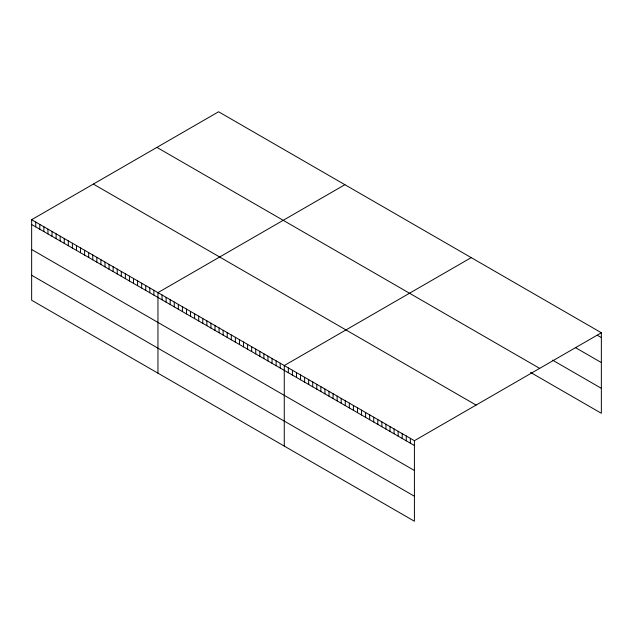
<?xml version="1.0" encoding="UTF-8"?>
<svg xmlns="http://www.w3.org/2000/svg" width="633" height="633" viewBox="0 0 633 633"><rect width="100%" height="100%" fill="white"/><g stroke="black" fill="none" stroke-linecap="round" stroke-linejoin="round"><path stroke-width="0.95" d="M31.65 219.706L414.409 440.687L414.409 521.228L31.65 300.248L31.65 219.706L218.591 111.772L601.35 332.752L601.35 413.294L530.589 372.441M344.906 184.694L157.957 292.628L157.957 373.169M471.213 257.623L284.272 365.55L284.272 446.091M414.409 440.687L601.35 332.752M597.283 335.229L601.35 337.579M575.326 347.541L601.35 362.567M552.546 360.137L601.35 388.314M156.905 147.386L539.656 368.374M93.344 184.084L476.095 405.065M31.65 224.525L414.409 445.513M31.65 249.513L414.409 470.493M31.65 275.26L414.409 496.24M410.342 438.337L410.342 443.163M406.275 435.987L406.275 440.813M402.208 433.645L402.208 438.463M398.141 431.295L398.141 436.121M394.074 428.945L394.074 433.771M390.007 426.595L390.007 431.421M385.94 424.252L385.94 429.071M381.873 421.902L381.873 426.729M377.806 419.552L377.806 424.379M373.739 417.202L373.739 422.029M369.672 414.86L369.672 419.679M365.605 412.51L365.605 417.337M361.538 410.16L361.538 414.987M357.471 407.818L357.471 412.637M353.404 405.468L353.404 410.287M349.337 403.118L349.337 407.945M345.27 400.768L345.27 405.595M341.203 398.426L341.203 403.245M337.136 396.076L337.136 400.903M333.069 393.726L333.069 398.553M329.002 391.376L329.002 396.203M324.935 389.034L324.935 393.853M320.868 386.684L320.868 391.511M316.801 384.334L316.801 389.16M312.734 381.984L312.734 386.81M308.675 379.642L308.675 384.46M304.608 377.292L304.608 382.118M300.54 374.942L300.54 379.768M296.473 372.592L296.473 377.418M292.406 370.25L292.406 375.068M288.339 367.9L288.339 372.726M280.197 363.2L280.197 368.026M276.123 360.85L276.123 365.668M272.048 358.492L272.048 363.318M267.973 356.142L267.973 360.968M263.898 353.792L263.898 358.61M259.823 351.434L259.823 356.26M255.748 349.084L255.748 353.91M251.673 346.734L251.673 351.56M247.598 344.376L247.598 349.202M243.523 342.026L243.523 346.852M239.448 339.676L239.448 344.502M235.373 337.326L235.373 342.144M231.298 334.968L231.298 339.794M227.223 332.618L227.223 337.444M223.148 330.268L223.148 335.086M219.081 327.91L219.081 332.736M215.006 325.56L215.006 330.386M210.931 323.21L210.931 328.036M206.856 320.852L206.856 325.679M202.782 318.502L202.782 323.328M198.707 316.152L198.707 320.978M194.632 313.802L194.632 318.621M190.557 311.444L190.557 316.271M186.482 309.094L186.482 313.921M182.407 306.744L182.407 311.563M178.332 304.386L178.332 309.213M174.257 302.036L174.257 306.863M170.182 299.686L170.182 304.505M166.107 297.328L166.107 302.155M162.032 294.978L162.032 299.805M153.882 290.278L153.882 295.097M149.807 287.92L149.807 292.747M145.74 285.57L145.74 290.397M141.665 283.22L141.665 288.039M137.59 280.862L137.59 285.689M133.516 278.512L133.516 283.339M129.441 276.162L129.441 280.981M125.366 273.804L125.366 278.631M121.291 271.454L121.291 276.281M117.216 269.104L117.216 273.931M113.141 266.754L113.141 271.573M109.066 264.396L109.066 269.223M104.991 262.046L104.991 266.873M100.916 259.696L100.916 264.515M96.841 257.338L96.841 262.165M92.766 254.988L92.766 259.815M88.691 252.638L88.691 257.457M84.616 250.28L84.616 255.107M80.541 247.93L80.541 252.757M76.466 245.58L76.466 250.407M72.391 243.23L72.391 248.049M68.324 240.872L68.324 245.699M64.249 238.522L64.249 243.349M60.175 236.172L60.175 240.991M56.1 233.814L56.1 238.641M52.025 231.464L52.025 236.291M47.95 229.114L47.95 233.933M43.875 226.756L43.875 231.583M39.8 224.406L39.8 229.233M35.725 222.056L35.725 226.883"/></g></svg>
